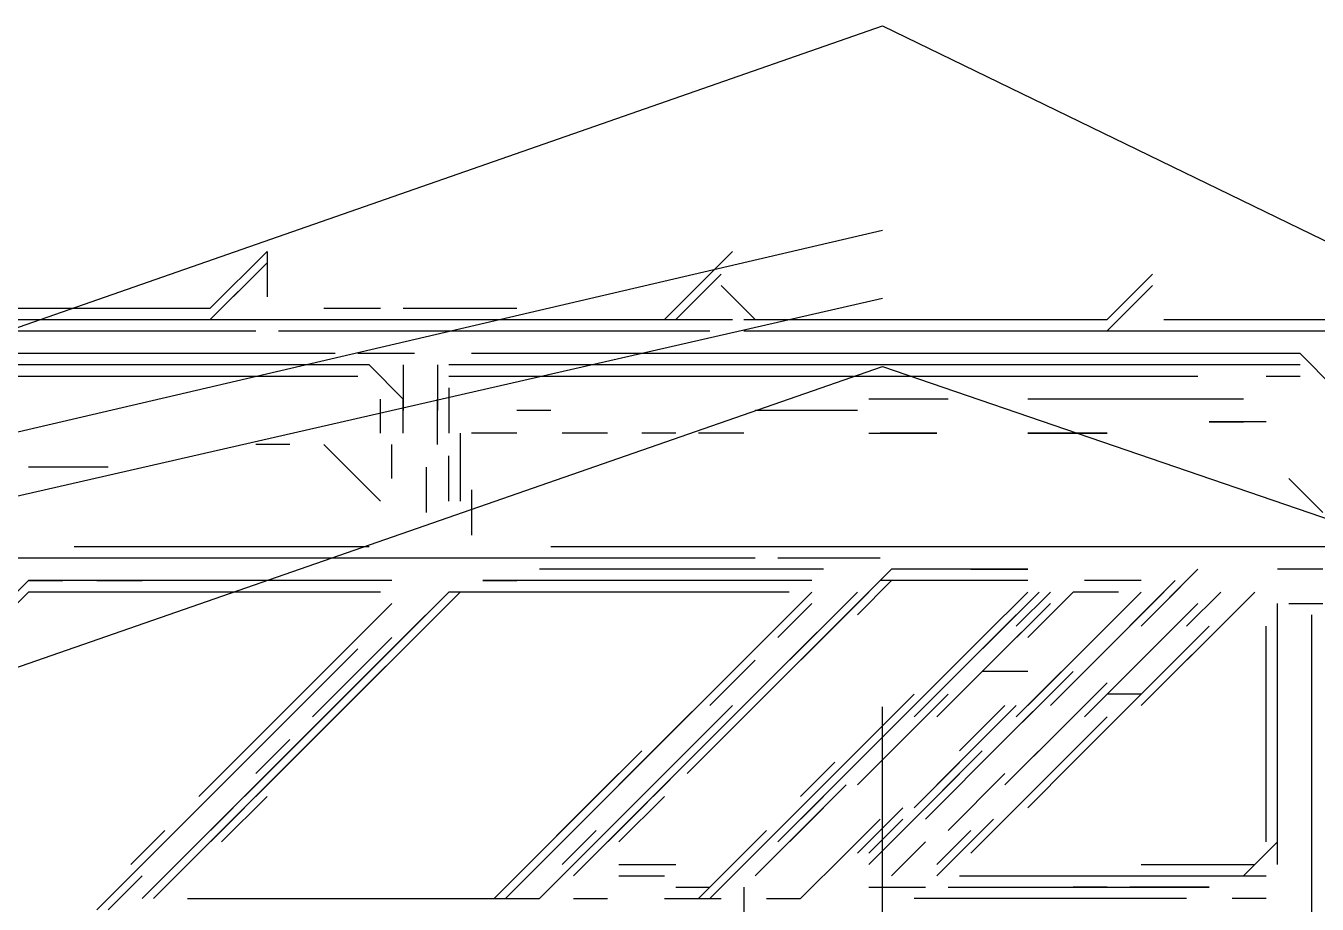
# Model space of a CAD drawing. Extents: x 34 to 168, y 38 to 138.
# Drawn here: x 82.43 to 101.38, y 122.1 to 135 of the extents above; entities that cross this region are included whole.
import ezdxf

# ---------------------------------------------------------------- set-up
doc = ezdxf.new("R2010")
doc.units = 0
doc.layers.add('STRUCTURE', color=1, linetype='CONTINUOUS')

msp = doc.modelspace()

# ---------------------------------------------------------------- linework, layer by layer
for p, q in [((85.1337, 130.8536), (85.967, 131.687)), ((85.967, 131.687), (85.967, 131.0203)), ((91.8003, 130.687), (92.8003, 131.687)), ((85.1337, 130.687), (85.967, 131.5203)), ((92.1337, 131.0203), (92.6337, 131.5203)), ((85.1337, 130.687), (85.8003, 131.3536)), ((91.967, 130.687), (92.6337, 131.3536)), ((98.3003, 130.687), (98.967, 131.3536)), ((98.3003, 130.687), (98.967, 131.3536)), ((92.6337, 131.187), (93.1337, 130.687)), ((98.3003, 130.5203), (98.967, 131.187)), ((98.467, 130.687), (98.967, 131.187)), ((82.3003, 130.8536), (85.1337, 130.8536)), ((86.8003, 130.8536), (87.3003, 130.8536)), ((86.967, 130.8536), (87.467, 130.8536)), ((86.967, 130.8536), (87.6337, 130.8536)), ((87.967, 130.8536), (89.467, 130.8536)), ((87.967, 130.8536), (89.6337, 130.8536)), ((88.3003, 130.8536), (89.467, 130.8536)), ((79.1337, 130.687), (85.1337, 130.687)), ((79.3003, 130.687), (85.1337, 130.687)), ((79.3003, 130.687), (85.1337, 130.687)), ((84.8003, 130.687), (85.3003, 130.687)), ((85.1337, 130.687), (86.1337, 130.687)), ((85.1337, 130.687), (86.1337, 130.687)), ((85.3003, 130.687), (86.1337, 130.687)), ((85.3003, 130.687), (86.1337, 130.687)), ((86.1337, 130.687), (87.6337, 130.687)), ((86.3003, 130.687), (86.8003, 130.687)), ((86.3003, 130.687), (86.8003, 130.687)), ((86.6337, 130.687), (89.6337, 130.687)), ((86.8003, 130.687), (89.467, 130.687)), ((86.967, 130.687), (87.6337, 130.687)), ((86.967, 130.687), (87.6337, 130.687)), ((86.967, 130.687), (88.467, 130.687)), ((87.967, 130.687), (91.967, 130.687)), ((89.6337, 130.687), (91.8003, 130.687)), ((89.6337, 130.687), (91.8003, 130.687)), ((89.8003, 130.687), (91.8003, 130.687)), ((91.967, 130.687), (92.467, 130.687)), ((91.967, 130.687), (92.467, 130.687)), ((92.1337, 130.687), (92.8003, 130.687)), ((92.1337, 130.687), (92.8003, 130.687)), ((92.3003, 130.687), (92.8003, 130.687)), ((92.967, 130.687), (96.967, 130.687)), ((92.967, 130.687), (98.3003, 130.687)), ((93.1337, 130.687), (98.3003, 130.687)), ((93.1337, 130.687), (98.3003, 130.687)), ((99.1337, 130.687), (102.3003, 130.687)), ((99.1337, 130.687), (104.467, 130.687)), ((99.1337, 130.687), (104.3003, 130.687)), ((79.1337, 130.5203), (85.8003, 130.5203)), ((79.1337, 130.5203), (85.8003, 130.5203)), ((79.1337, 130.5203), (85.6337, 130.5203)), ((79.1337, 130.5203), (85.6337, 130.5203)), ((79.1337, 130.5203), (85.8003, 130.5203)), ((79.3003, 130.5203), (85.1337, 130.5203)), ((79.3003, 130.5203), (84.6337, 130.5203)), ((79.3003, 130.5203), (85.1337, 130.5203)), ((79.3003, 130.5203), (84.967, 130.5203)), ((79.3003, 130.5203), (84.967, 130.5203)), ((86.1337, 130.5203), (87.6337, 130.5203)), ((86.3003, 130.5203), (86.8003, 130.5203)), ((86.3003, 130.5203), (92.467, 130.5203)), ((86.3003, 130.5203), (92.467, 130.5203)), ((86.3003, 130.5203), (87.3003, 130.5203)), ((86.3003, 130.5203), (86.8003, 130.5203)), ((86.3003, 130.5203), (86.8003, 130.5203)), ((86.3003, 130.5203), (92.467, 130.5203)), ((87.6337, 130.5203), (88.1337, 130.5203)), ((87.967, 130.5203), (88.467, 130.5203)), ((88.8003, 130.5203), (92.467, 130.5203)), ((88.967, 130.5203), (91.967, 130.5203)), ((88.967, 130.5203), (92.1337, 130.5203)), ((88.967, 130.5203), (91.967, 130.5203)), ((89.6337, 130.5203), (91.8003, 130.5203)), ((89.6337, 130.5203), (91.8003, 130.5203)), ((89.8003, 130.5203), (91.6337, 130.5203)), ((92.967, 130.5203), (104.6337, 130.5203)), ((92.967, 130.5203), (98.6337, 130.5203)), ((92.967, 130.5203), (98.3003, 130.5203)), ((92.967, 130.5203), (104.6337, 130.5203)), ((92.967, 130.5203), (105.6337, 130.5203)), ((92.967, 130.5203), (98.6337, 130.5203)), ((92.967, 130.5203), (98.6337, 130.5203)), ((92.967, 130.5203), (98.3003, 130.5203)), ((92.967, 130.5203), (98.3003, 130.5203)), ((92.967, 130.5203), (104.6337, 130.5203)), ((97.1337, 130.5203), (98.1337, 130.5203)), ((98.967, 130.5203), (106.8003, 130.5203)), ((98.967, 130.5203), (106.467, 130.5203)), ((98.967, 130.5203), (106.8003, 130.5203)), ((98.967, 130.5203), (104.467, 130.5203)), ((98.967, 130.5203), (104.467, 130.5203)), ((99.1337, 130.5203), (104.467, 130.5203)), ((99.467, 130.5203), (104.3003, 130.5203)), ((86.967, 130.187), (77.6337, 130.187)), ((86.6337, 130.187), (77.967, 130.187)), ((86.6337, 130.187), (77.967, 130.187)), ((86.3003, 130.187), (80.467, 130.187)), ((88.1337, 130.187), (87.3003, 130.187)), ((101.1337, 130.187), (88.967, 130.187)), ((101.1337, 130.187), (89.3003, 130.187)), ((101.1337, 130.187), (89.3003, 130.187)), ((100.3003, 130.187), (89.6337, 130.187)), ((91.1337, 130.187), (89.8003, 130.187)), ((94.967, 130.187), (93.1337, 130.187)), ((101.6337, 129.687), (101.1337, 130.187)), ((84.6337, 130.0203), (77.8003, 130.0203)), ((86.967, 130.0203), (78.467, 130.0203)), ((86.967, 130.0203), (78.467, 130.0203)), ((83.1337, 130.0203), (82.6337, 130.0203)), ((87.467, 130.0203), (85.1337, 130.0203)), ((87.467, 130.0203), (86.467, 130.0203)), ((87.3003, 130.0203), (86.8003, 130.0203)), ((87.3003, 130.0203), (86.8003, 130.0203)), ((87.967, 129.5203), (87.467, 130.0203)), ((87.967, 130.0203), (87.967, 129.3536)), ((88.467, 130.0203), (88.467, 129.3536)), ((89.6337, 130.0203), (88.6337, 130.0203)), ((89.467, 130.0203), (88.8003, 130.0203)), ((101.1337, 130.0203), (88.967, 130.0203)), ((101.1337, 130.0203), (88.967, 130.0203)), ((91.967, 130.0203), (89.8003, 130.0203)), ((92.967, 130.0203), (91.3003, 130.0203)), ((100.967, 130.0203), (92.3003, 130.0203)), ((101.1337, 130.0203), (95.1337, 130.0203)), ((100.3003, 130.0203), (99.8003, 130.0203)), ((101.1337, 130.0203), (100.467, 130.0203)), ((86.467, 129.8536), (79.967, 129.8536)), ((87.3003, 129.8536), (83.3003, 129.8536)), ((87.3003, 129.8536), (86.8003, 129.8536)), ((89.6337, 129.8536), (88.6337, 129.8536)), ((88.6337, 129.687), (88.6337, 129.187)), ((99.6337, 129.8536), (88.8003, 129.8536)), ((101.1337, 129.8536), (100.6337, 129.8536)), ((87.6337, 129.0203), (87.6337, 129.5203)), ((87.967, 129.0203), (87.967, 129.5203)), ((87.967, 129.0203), (87.967, 129.5203)), ((88.467, 128.8536), (88.467, 129.5203)), ((88.467, 128.8536), (88.467, 129.5203)), ((88.6337, 129.5203), (88.6337, 129.0203)), ((88.6337, 129.5203), (88.6337, 129.0203)), ((88.6337, 129.5203), (88.6337, 129.0203)), ((95.967, 129.5203), (94.8003, 129.5203)), ((100.3003, 129.5203), (97.1337, 129.5203)), ((90.1337, 129.3536), (89.6337, 129.3536)), ((94.6337, 129.3536), (93.1337, 129.3536)), ((100.6337, 129.187), (99.8003, 129.187)), ((99.8003, 129.187), (100.3003, 129.187)), ((88.8003, 129.0203), (88.8003, 128.3536)), ((89.6337, 129.0203), (88.967, 129.0203)), ((90.967, 129.0203), (90.3003, 129.0203)), ((91.967, 129.0203), (91.467, 129.0203)), ((92.967, 129.0203), (92.3003, 129.0203)), ((94.8003, 129.0203), (95.8003, 129.0203)), ((95.8003, 129.0203), (94.967, 129.0203)), ((97.1337, 129.0203), (98.3003, 129.0203)), ((98.3003, 129.0203), (97.1337, 129.0203)), ((86.3003, 128.8536), (85.8003, 128.8536)), ((87.6337, 128.0203), (86.8003, 128.8536)), ((87.8003, 128.3536), (87.8003, 128.8536)), ((88.8003, 128.8536), (88.8003, 128.3536)), ((88.8003, 128.8536), (88.8003, 128.3536)), ((88.8003, 128.8536), (88.8003, 128.3536)), ((88.6337, 128.0203), (88.6337, 128.687)), ((88.6337, 128.0203), (88.6337, 128.687)), ((83.6337, 128.5203), (82.467, 128.5203)), ((88.3003, 128.5203), (88.3003, 127.8536)), ((88.3003, 128.5203), (88.3003, 127.8536)), ((88.3003, 128.3536), (88.3003, 127.8536)), ((88.8003, 128.5203), (88.8003, 128.0203)), ((88.8003, 128.5203), (88.8003, 128.0203)), ((101.467, 127.8536), (100.967, 128.3536)), ((88.967, 128.187), (88.967, 127.687)), ((88.967, 128.187), (88.967, 127.687)), ((88.967, 128.187), (88.967, 127.687)), ((88.967, 128.187), (88.967, 127.5203)), ((83.1337, 127.3536), (87.1337, 127.3536)), ((85.8003, 127.3536), (87.467, 127.3536)), ((86.3003, 127.3536), (86.967, 127.3536)), ((90.1337, 127.3536), (101.3003, 127.3536)), ((90.1337, 127.3536), (101.8003, 127.3536)), ((90.1337, 127.3536), (101.8003, 127.3536)), ((90.467, 127.3536), (102.1337, 127.3536)), ((90.467, 127.3536), (120.8003, 127.3536)), ((90.467, 127.3536), (102.1337, 127.3536)), ((90.6337, 127.3536), (91.1337, 127.3536)), ((94.3003, 127.3536), (117.6337, 127.3536)), ((95.1337, 127.3536), (111.1337, 127.3536)), ((95.1337, 127.3536), (111.1337, 127.3536)), ((95.6337, 127.3536), (96.1337, 127.3536)), ((96.6337, 127.3536), (97.6337, 127.3536)), ((97.967, 127.3536), (103.467, 127.3536)), ((77.3003, 127.187), (86.3003, 127.187)), ((77.3003, 127.187), (90.467, 127.187)), ((77.3003, 127.187), (90.3003, 127.187)), ((77.3003, 127.187), (86.3003, 127.187)), ((77.3003, 127.187), (86.1337, 127.187)), ((77.3003, 127.187), (85.6337, 127.187)), ((77.467, 127.187), (93.1337, 127.187)), ((77.467, 127.187), (93.1337, 127.187)), ((80.8003, 127.187), (82.967, 127.187)), ((82.467, 127.187), (93.1337, 127.187)), ((86.6337, 127.187), (90.3003, 127.187)), ((86.6337, 127.187), (90.3003, 127.187)), ((87.6337, 127.187), (89.967, 127.187)), ((87.6337, 127.187), (89.967, 127.187)), ((91.3003, 127.187), (92.967, 127.187)), ((93.467, 127.187), (94.967, 127.187)), ((82.467, 126.8536), (81.3003, 125.687)), ((82.467, 126.8536), (81.467, 125.8536)), ((82.467, 126.8536), (81.467, 125.8536)), ((82.467, 126.8536), (81.467, 125.8536)), ((82.467, 126.8536), (81.467, 125.8536)), ((82.467, 126.8536), (81.467, 125.8536)), ((82.467, 126.8536), (81.967, 126.3536)), ((82.467, 126.8536), (81.967, 126.3536)), ((82.467, 126.8536), (81.967, 126.3536)), ((82.467, 126.8536), (82.967, 126.8536)), ((87.8003, 126.8536), (82.467, 126.8536)), ((87.6337, 126.8536), (82.467, 126.8536)), ((87.1337, 126.8536), (82.467, 126.8536)), ((87.8003, 126.8536), (82.467, 126.8536)), ((87.6337, 126.8536), (82.467, 126.8536)), ((87.6337, 126.8536), (82.467, 126.8536)), ((87.6337, 126.8536), (82.467, 126.8536)), ((87.6337, 126.8536), (82.467, 126.8536)), ((87.6337, 126.8536), (82.467, 126.8536)), ((87.8003, 126.8536), (82.467, 126.8536)), ((83.467, 126.8536), (84.1337, 126.8536)), ((84.1337, 126.8536), (83.6337, 126.8536)), ((86.967, 126.8536), (85.1337, 126.8536)), ((89.1337, 126.8536), (89.6337, 126.8536)), ((89.8003, 126.8536), (89.1337, 126.8536)), ((91.6337, 126.8536), (89.1337, 126.8536)), ((93.967, 126.8536), (89.1337, 126.8536)), ((89.967, 126.8536), (89.1337, 126.8536)), ((90.3003, 126.8536), (89.1337, 126.8536)), ((91.1337, 126.8536), (89.1337, 126.8536)), ((91.6337, 126.8536), (89.1337, 126.8536)), ((92.8003, 126.8536), (89.1337, 126.8536)), ((93.6337, 126.8536), (89.1337, 126.8536)), ((89.967, 126.8536), (89.1337, 126.8536)), ((93.8003, 126.8536), (89.8003, 126.8536)), ((94.1337, 127.0203), (89.967, 127.0203)), ((93.8003, 126.8536), (90.1337, 126.8536)), ((93.967, 127.0203), (90.467, 127.0203)), ((93.967, 127.0203), (90.467, 127.0203)), ((93.967, 127.0203), (90.967, 127.0203)), ((93.967, 127.0203), (91.3003, 127.0203)), ((93.8003, 127.0203), (91.8003, 127.0203)), ((93.8003, 127.0203), (91.8003, 127.0203)), ((93.8003, 127.0203), (92.967, 127.0203)), ((94.967, 126.8536), (93.467, 125.3536)), ((95.1337, 127.0203), (94.467, 126.3536)), ((95.1337, 127.0203), (94.467, 126.3536)), ((95.1337, 127.0203), (94.467, 126.3536)), ((95.1337, 127.0203), (94.467, 126.3536)), ((94.967, 126.8536), (94.467, 126.3536)), ((94.967, 126.8536), (94.467, 126.3536)), ((95.1337, 126.8536), (94.6337, 126.3536)), ((97.1337, 126.8536), (94.967, 126.8536)), ((97.1337, 127.0203), (95.1337, 127.0203)), ((97.1337, 127.0203), (95.1337, 127.0203)), ((97.1337, 127.0203), (95.1337, 127.0203)), ((97.1337, 127.0203), (95.1337, 127.0203)), ((97.1337, 127.0203), (95.1337, 127.0203)), ((97.1337, 127.0203), (95.1337, 127.0203)), ((97.1337, 127.0203), (95.1337, 127.0203)), ((97.1337, 127.0203), (95.1337, 127.0203)), ((97.1337, 126.8536), (95.1337, 126.8536)), ((96.967, 126.8536), (95.1337, 126.8536)), ((97.1337, 127.0203), (95.3003, 127.0203)), ((96.967, 126.8536), (95.6337, 126.8536)), ((96.3003, 127.0203), (97.1337, 127.0203)), ((97.1337, 127.0203), (96.467, 127.0203)), ((99.3003, 126.8536), (97.967, 125.5203)), ((98.8003, 126.8536), (97.967, 126.8536)), ((99.3003, 126.8536), (97.967, 125.5203)), ((99.3003, 126.8536), (97.967, 125.5203)), ((99.6337, 127.0203), (98.967, 126.3536)), ((99.467, 126.8536), (98.967, 126.3536)), ((99.6337, 127.0203), (99.1337, 126.5203)), ((99.6337, 127.0203), (99.1337, 126.5203)), ((101.3003, 127.0203), (100.8003, 127.0203)), ((101.467, 127.0203), (100.967, 127.0203)), ((101.467, 127.0203), (100.967, 127.0203)), ((101.467, 127.0203), (100.967, 127.0203)), ((82.467, 126.687), (80.6337, 124.8536)), ((82.467, 126.687), (81.467, 125.687)), ((82.467, 126.687), (81.6337, 125.8536)), ((84.967, 126.687), (82.467, 126.687)), ((87.6337, 126.687), (82.467, 126.687)), ((87.6337, 126.687), (82.467, 126.687)), ((87.467, 126.687), (82.467, 126.687)), ((88.6337, 126.687), (85.6337, 123.687)), ((88.8003, 126.687), (85.8003, 123.687)), ((88.8003, 126.687), (85.967, 123.8536)), ((88.6337, 126.687), (86.1337, 124.187)), ((88.6337, 126.687), (86.1337, 124.187)), ((88.6337, 126.687), (86.8003, 124.8536)), ((88.6337, 126.687), (86.8003, 124.8536)), ((88.6337, 126.687), (87.967, 126.0203)), ((89.6337, 126.687), (88.6337, 126.687)), ((89.967, 126.687), (89.1337, 126.687)), ((92.967, 126.687), (89.1337, 126.687)), ((93.6337, 126.687), (89.1337, 126.687)), ((92.1337, 124.8536), (93.967, 126.687)), ((93.3003, 125.3536), (94.6337, 126.687)), ((95.6337, 125.0203), (97.3003, 126.687)), ((95.6337, 125.0203), (97.3003, 126.687)), ((95.6337, 125.0203), (97.3003, 126.687)), ((96.467, 126.0203), (97.1337, 126.687)), ((96.6337, 126.0203), (97.3003, 126.687)), ((96.6337, 126.0203), (97.3003, 126.687)), ((96.6337, 126.0203), (97.3003, 126.687)), ((96.967, 126.187), (97.467, 126.687)), ((97.1337, 125.0203), (98.8003, 126.687)), ((97.1337, 125.0203), (98.8003, 126.687)), ((97.8003, 126.687), (97.1337, 126.0203)), ((97.1337, 125.0203), (98.8003, 126.687)), ((99.1337, 126.687), (97.8003, 125.3536)), ((98.467, 126.687), (97.8003, 126.687)), ((99.1337, 126.687), (97.8003, 125.3536)), ((98.467, 126.687), (97.967, 126.687)), ((99.1337, 126.687), (97.967, 125.5203)), ((99.1337, 126.687), (97.967, 125.5203)), ((98.467, 126.687), (97.967, 126.687)), ((99.3003, 126.687), (98.8003, 126.187)), ((99.467, 126.187), (99.967, 126.687)), ((99.467, 126.187), (99.967, 126.687)), ((99.467, 126.187), (99.967, 126.687)), ((100.467, 126.687), (99.967, 126.187)), ((100.467, 126.687), (99.967, 126.187)), ((100.467, 126.687), (99.967, 126.187)), ((99.967, 126.187), (100.467, 126.687)), ((100.467, 126.687), (99.967, 126.187)), ((100.467, 126.687), (99.967, 126.187)), ((100.467, 126.687), (99.967, 126.187)), ((88.6337, 126.5203), (86.8003, 124.687)), ((87.3003, 126.0203), (87.8003, 126.5203)), ((94.6337, 126.5203), (93.3003, 125.187)), ((93.467, 126.0203), (93.967, 126.5203)), ((93.467, 126.0203), (93.967, 126.5203)), ((97.467, 126.5203), (96.467, 125.5203)), ((97.467, 126.5203), (96.467, 125.5203)), ((97.467, 126.5203), (96.6337, 125.687)), ((96.6337, 126.0203), (97.1337, 126.5203)), ((98.967, 126.5203), (97.8003, 125.3536)), ((98.967, 126.5203), (97.8003, 125.3536)), ((98.967, 125.8536), (99.6337, 126.5203)), ((100.8003, 122.687), (100.8003, 126.5203)), ((100.8003, 122.687), (100.8003, 126.5203)), ((100.8003, 122.687), (100.8003, 126.5203)), ((100.8003, 122.8536), (100.8003, 126.5203)), ((100.8003, 122.687), (100.8003, 126.5203)), ((100.967, 126.5203), (101.467, 126.5203)), ((85.8003, 124.5203), (87.6337, 126.3536)), ((87.1337, 125.8536), (87.6337, 126.3536)), ((87.8003, 125.8536), (88.3003, 126.3536)), ((87.8003, 125.8536), (88.3003, 126.3536)), ((92.3003, 125.0203), (93.6337, 126.3536)), ((94.3003, 126.3536), (92.967, 125.0203)), ((94.467, 126.3536), (93.1337, 125.0203)), ((94.3003, 126.3536), (93.8003, 125.8536)), ((94.3003, 126.3536), (93.8003, 125.8536)), ((94.467, 126.3536), (93.967, 125.8536)), ((95.467, 125.0203), (96.8003, 126.3536)), ((95.6337, 125.187), (96.8003, 126.3536)), ((95.6337, 125.0203), (96.967, 126.3536)), ((95.6337, 125.0203), (96.967, 126.3536)), ((95.6337, 125.0203), (96.967, 126.3536)), ((98.8003, 126.3536), (97.6337, 125.187)), ((98.8003, 126.3536), (97.8003, 125.3536)), ((100.1337, 126.3536), (98.967, 125.187)), ((100.8003, 122.8536), (100.8003, 126.3536)), ((100.8003, 122.8536), (100.8003, 126.3536)), ((100.8003, 123.0203), (100.8003, 126.3536)), ((100.8003, 122.8536), (100.8003, 126.3536)), ((100.8003, 122.8536), (100.8003, 126.3536)), ((100.8003, 122.8536), (100.8003, 126.3536)), ((101.3003, 126.3536), (101.3003, 124.8536)), ((101.3003, 126.3536), (101.3003, 106.187)), ((101.3003, 126.3536), (101.3003, 118.187)), ((101.3003, 126.3536), (101.3003, 112.8536)), ((101.3003, 126.3536), (101.3003, 111.687)), ((101.3003, 126.3536), (101.3003, 106.187)), ((101.3003, 126.3536), (101.3003, 79.8536)), ((101.3003, 126.3536), (101.3003, 118.187)), ((88.1337, 126.187), (86.1337, 124.187)), ((88.1337, 126.187), (86.3003, 124.3536)), ((88.1337, 126.187), (87.467, 125.5203)), ((88.1337, 126.187), (87.467, 125.5203)), ((93.3003, 125.3536), (94.1337, 126.187)), ((95.467, 124.8536), (96.8003, 126.187)), ((96.967, 124.8536), (98.3003, 126.187)), ((97.967, 124.8536), (99.3003, 126.187)), ((99.967, 126.187), (98.967, 125.187)), ((98.967, 125.3536), (99.8003, 126.187)), ((100.6337, 123.0203), (100.6337, 126.187)), ((100.8003, 123.0203), (100.8003, 126.187)), ((100.8003, 123.187), (100.8003, 126.187)), ((86.1337, 124.187), (87.967, 126.0203)), ((86.3003, 124.3536), (87.967, 126.0203)), ((86.6337, 124.8536), (87.8003, 126.0203)), ((87.467, 125.5203), (87.967, 126.0203)), ((87.467, 125.5203), (87.967, 126.0203)), ((91.1337, 123.8536), (93.3003, 126.0203)), ((93.967, 126.0203), (93.3003, 125.3536)), ((93.967, 126.0203), (93.3003, 125.3536)), ((93.967, 126.0203), (93.3003, 125.3536)), ((93.967, 126.0203), (93.3003, 125.3536)), ((98.967, 125.3536), (99.6337, 126.0203)), ((98.967, 125.3536), (99.6337, 126.0203)), ((99.1337, 125.5203), (99.6337, 126.0203)), ((101.3003, 126.0203), (101.3003, 86.187)), ((85.967, 124.5203), (87.3003, 125.8536)), ((86.6337, 125.3536), (87.1337, 125.8536)), ((93.3003, 125.3536), (93.8003, 125.8536)), ((93.3003, 125.3536), (93.8003, 125.8536)), ((93.3003, 125.3536), (93.8003, 125.8536)), ((93.3003, 125.3536), (93.8003, 125.8536)), ((95.6337, 125.187), (96.3003, 125.8536)), ((95.6337, 125.0203), (96.467, 125.8536)), ((95.6337, 125.0203), (96.467, 125.8536)), ((95.8003, 125.187), (96.467, 125.8536)), ((97.967, 124.8536), (98.967, 125.8536)), ((98.1337, 125.0203), (98.967, 125.8536)), ((99.467, 125.8536), (98.8003, 125.187)), ((99.467, 125.8536), (98.8003, 125.187)), ((99.467, 125.8536), (98.8003, 125.187)), ((84.1337, 122.187), (87.6337, 125.687)), ((86.1337, 124.187), (87.6337, 125.687)), ((86.1337, 124.187), (87.6337, 125.687)), ((87.6337, 125.687), (86.8003, 124.8536)), ((93.6337, 125.687), (92.1337, 124.187)), ((93.467, 125.5203), (92.1337, 124.187)), ((92.467, 125.0203), (93.1337, 125.687)), ((95.3003, 124.8536), (95.967, 125.5203)), ((96.467, 125.5203), (95.8003, 124.8536)), ((96.6337, 125.687), (95.967, 125.0203)), ((96.467, 125.5203), (95.967, 125.0203)), ((96.467, 125.5203), (95.967, 125.0203)), ((97.1337, 125.5203), (96.467, 125.5203)), ((97.8003, 125.5203), (96.6337, 124.3536)), ((97.8003, 125.5203), (96.6337, 124.3536)), ((97.8003, 125.5203), (96.6337, 124.3536)), ((97.8003, 125.5203), (96.6337, 124.3536)), ((97.8003, 125.5203), (96.6337, 124.3536)), ((97.967, 125.5203), (97.467, 125.0203)), ((99.3003, 125.687), (98.1337, 124.5203)), ((99.3003, 125.687), (98.6337, 125.0203)), ((99.467, 125.687), (98.8003, 125.0203)), ((99.3003, 125.687), (98.8003, 125.187)), ((85.967, 124.687), (86.6337, 125.3536)), ((86.8003, 124.8536), (87.3003, 125.3536)), ((93.3003, 125.3536), (91.1337, 123.187)), ((93.467, 125.3536), (92.1337, 124.0203)), ((97.6337, 125.3536), (96.467, 124.187)), ((97.6337, 125.3536), (96.467, 124.187)), ((97.6337, 125.3536), (96.6337, 124.3536)), ((97.6337, 125.3536), (96.6337, 124.3536)), ((97.6337, 125.3536), (96.6337, 124.3536)), ((97.8003, 124.8536), (98.3003, 125.3536)), ((94.3003, 124.0203), (95.467, 125.187)), ((94.467, 124.0203), (95.6337, 125.187)), ((94.467, 124.187), (95.467, 125.187)), ((95.967, 125.187), (94.6337, 123.8536)), ((95.967, 125.187), (94.6337, 123.8536)), ((97.467, 125.187), (96.967, 124.687)), ((98.8003, 125.187), (97.8003, 124.187)), ((98.8003, 125.187), (97.967, 124.3536)), ((98.8003, 125.187), (98.3003, 125.187)), ((98.8003, 125.187), (98.3003, 125.187)), ((89.967, 122.687), (92.3003, 125.0203)), ((91.8003, 124.0203), (92.8003, 125.0203)), ((94.3003, 123.8536), (95.467, 125.0203)), ((94.3003, 123.8536), (95.467, 125.0203)), ((94.467, 124.0203), (95.467, 125.0203)), ((94.467, 124.0203), (95.467, 125.0203)), ((94.467, 124.0203), (95.467, 125.0203)), ((94.467, 124.0203), (95.467, 125.0203)), ((94.967, 124.5203), (95.467, 125.0203)), ((94.967, 124.5203), (95.467, 125.0203)), ((96.1337, 124.3536), (96.8003, 125.0203)), ((96.3003, 124.3536), (96.967, 125.0203)), ((96.3003, 124.3536), (96.967, 125.0203)), ((96.467, 124.5203), (96.967, 125.0203)), ((98.6337, 125.0203), (97.6337, 124.0203)), ((84.967, 123.687), (86.1337, 124.8536)), ((86.8003, 124.8536), (86.3003, 124.3536)), ((86.8003, 124.8536), (86.3003, 124.3536)), ((95.467, 123.5203), (96.8003, 124.8536)), ((96.8003, 123.8536), (97.8003, 124.8536)), ((97.8003, 124.3536), (98.3003, 124.8536)), ((97.8003, 124.3536), (98.3003, 124.8536)), ((97.8003, 124.3536), (98.3003, 124.8536)), ((97.8003, 124.3536), (98.3003, 124.8536)), ((86.8003, 124.687), (84.467, 122.3536)), ((86.6337, 124.687), (85.8003, 123.8536)), ((86.6337, 124.687), (85.8003, 123.8536)), ((86.1337, 124.187), (86.6337, 124.687)), ((91.3003, 124.0203), (91.967, 124.687)), ((92.6337, 124.687), (92.1337, 124.187)), ((92.8003, 124.687), (92.3003, 124.187)), ((92.8003, 124.687), (92.3003, 124.187)), ((94.6337, 124.187), (95.1337, 124.687)), ((95.467, 124.687), (94.6337, 123.8536)), ((95.467, 124.687), (94.967, 124.187)), ((98.1337, 124.687), (97.6337, 124.187)), ((85.467, 124.0203), (85.967, 124.5203)), ((85.8003, 124.0203), (86.3003, 124.5203)), ((91.8003, 124.0203), (92.3003, 124.5203)), ((96.8003, 124.5203), (95.6337, 123.3536)), ((97.967, 124.5203), (96.8003, 123.3536)), ((96.967, 124.0203), (97.467, 124.5203)), ((101.3003, 124.5203), (101.3003, 124.0203)), ((83.467, 122.0203), (85.6337, 124.187)), ((86.467, 124.3536), (85.967, 123.8536)), ((89.967, 122.8536), (91.467, 124.3536)), ((92.1337, 124.187), (90.8003, 122.8536)), ((90.967, 123.187), (92.1337, 124.3536)), ((91.6337, 123.8536), (92.1337, 124.3536)), ((92.1337, 124.3536), (91.6337, 123.8536)), ((92.1337, 124.3536), (91.6337, 123.8536)), ((91.6337, 123.8536), (92.1337, 124.3536)), ((91.6337, 123.8536), (92.1337, 124.3536)), ((92.1337, 124.3536), (91.6337, 123.8536)), ((92.1337, 124.187), (91.6337, 123.687)), ((93.3003, 123.0203), (94.467, 124.187)), ((93.467, 123.187), (94.6337, 124.3536)), ((93.467, 123.0203), (94.6337, 124.187)), ((93.8003, 123.687), (94.3003, 124.187)), ((95.1337, 124.3536), (94.6337, 123.8536)), ((96.467, 124.3536), (95.3003, 123.187)), ((96.467, 124.3536), (95.3003, 123.187)), ((96.467, 124.3536), (95.3003, 123.187)), ((96.467, 124.3536), (95.3003, 123.187)), ((96.467, 124.3536), (95.467, 123.3536)), ((95.467, 123.5203), (96.1337, 124.187)), ((95.467, 123.5203), (96.1337, 124.187)), ((96.467, 124.3536), (95.8003, 123.687)), ((96.6337, 124.3536), (95.8003, 123.5203)), ((96.467, 124.3536), (95.8003, 123.687)), ((96.467, 124.3536), (95.8003, 123.687)), ((96.3003, 124.187), (95.8003, 123.687)), ((97.8003, 124.3536), (96.6337, 123.187)), ((97.6337, 124.187), (96.6337, 123.187)), ((97.8003, 124.187), (97.1337, 123.5203)), ((84.3003, 122.3536), (85.967, 124.0203)), ((89.3003, 122.187), (91.1337, 124.0203)), ((90.967, 123.187), (91.8003, 124.0203)), ((94.467, 124.0203), (93.8003, 123.3536)), ((95.967, 123.187), (96.8003, 124.0203)), ((84.467, 122.5203), (85.8003, 123.8536)), ((84.467, 122.5203), (85.8003, 123.8536)), ((84.967, 123.0203), (85.8003, 123.8536)), ((91.8003, 123.8536), (91.3003, 123.3536)), ((91.8003, 123.8536), (91.3003, 123.3536)), ((94.467, 123.8536), (93.1337, 122.5203)), ((94.467, 123.8536), (93.1337, 122.5203)), ((94.467, 123.8536), (93.467, 122.8536)), ((93.8003, 123.3536), (94.3003, 123.8536)), ((96.1337, 123.3536), (96.6337, 123.8536)), ((83.467, 122.0203), (85.1337, 123.687)), ((84.467, 123.0203), (85.1337, 123.687)), ((85.967, 123.687), (85.3003, 123.0203)), ((91.8003, 123.687), (91.1337, 123.0203)), ((93.467, 123.187), (93.967, 123.687)), ((93.467, 123.0203), (94.1337, 123.687)), ((93.467, 123.0203), (94.1337, 123.687)), ((93.467, 123.0203), (94.1337, 123.687)), ((93.6337, 123.187), (94.1337, 123.687)), ((93.6337, 123.187), (94.1337, 123.687)), ((93.6337, 123.187), (94.1337, 123.687)), ((85.6337, 123.5203), (84.6337, 122.5203)), ((85.467, 123.5203), (84.8003, 122.8536)), ((85.467, 123.5203), (84.8003, 122.8536)), ((85.467, 123.5203), (84.8003, 122.8536)), ((85.467, 123.5203), (84.8003, 122.8536)), ((90.3003, 123.0203), (90.8003, 123.5203)), ((91.467, 123.5203), (90.467, 122.5203)), ((94.1337, 123.5203), (93.1337, 122.5203)), ((94.6337, 122.8536), (95.3003, 123.5203)), ((94.6337, 122.8536), (95.3003, 123.5203)), ((94.6337, 122.8536), (95.3003, 123.5203)), ((94.6337, 122.8536), (95.3003, 123.5203)), ((96.967, 123.5203), (96.3003, 122.8536)), ((96.967, 123.5203), (96.467, 123.0203)), ((85.3003, 123.3536), (84.8003, 122.8536)), ((85.467, 123.3536), (84.8003, 122.687)), ((91.1337, 123.3536), (90.3003, 122.5203)), ((91.1337, 123.3536), (90.3003, 122.5203)), ((91.1337, 123.3536), (90.3003, 122.5203)), ((92.467, 122.187), (93.6337, 123.3536)), ((94.467, 122.8536), (94.967, 123.3536)), ((94.467, 122.8536), (94.967, 123.3536)), ((95.3003, 123.3536), (94.8003, 122.8536)), ((95.467, 123.3536), (94.8003, 122.687)), ((95.467, 123.3536), (94.8003, 122.687)), ((95.467, 123.3536), (94.8003, 122.687)), ((96.6337, 123.3536), (96.1337, 122.8536)), ((83.967, 122.687), (84.467, 123.187)), ((90.3003, 122.687), (90.8003, 123.187)), ((90.967, 123.187), (90.467, 122.687)), ((92.467, 122.187), (93.467, 123.187)), ((92.467, 122.3536), (93.3003, 123.187)), ((92.467, 122.3536), (93.3003, 123.187)), ((92.467, 122.3536), (93.3003, 123.187)), ((92.467, 122.187), (93.467, 123.187)), ((92.467, 122.187), (93.467, 123.187)), ((92.467, 122.187), (93.467, 123.187)), ((92.467, 122.187), (93.467, 123.187)), ((94.3003, 122.687), (94.8003, 123.187)), ((95.8003, 122.687), (96.3003, 123.187)), ((96.3003, 123.187), (95.8003, 122.687)), ((96.467, 123.187), (95.8003, 122.5203)), ((95.8003, 122.687), (96.3003, 123.187)), ((96.3003, 123.187), (95.8003, 122.687)), ((95.8003, 122.687), (96.3003, 123.187)), ((96.3003, 123.187), (95.8003, 122.687)), ((95.8003, 122.687), (96.3003, 123.187)), ((96.3003, 123.187), (95.8003, 122.687)), ((96.3003, 123.187), (95.8003, 122.687)), ((96.467, 123.187), (95.967, 122.687)), ((89.3003, 122.187), (90.1337, 123.0203)), ((90.967, 123.0203), (90.467, 122.5203)), ((92.3003, 122.187), (93.1337, 123.0203)), ((92.467, 122.187), (93.3003, 123.0203)), ((92.467, 122.187), (93.3003, 123.0203)), ((92.467, 122.187), (93.3003, 123.0203)), ((92.467, 122.187), (93.3003, 123.0203)), ((93.8003, 122.187), (94.467, 122.8536)), ((93.8003, 122.187), (94.467, 122.8536)), ((93.8003, 122.187), (94.467, 122.8536)), ((95.1337, 122.5203), (95.6337, 123.0203)), ((100.3003, 122.5203), (100.8003, 123.0203)), ((84.8003, 122.687), (84.3003, 122.187)), ((84.8003, 122.687), (84.3003, 122.187)), ((89.467, 122.187), (89.967, 122.687)), ((89.467, 122.187), (89.967, 122.687)), ((89.467, 122.187), (89.967, 122.687)), ((89.967, 122.187), (90.467, 122.687)), ((89.967, 122.187), (90.467, 122.687)), ((89.967, 122.187), (90.467, 122.687)), ((89.967, 122.187), (90.467, 122.687)), ((91.1337, 122.687), (91.967, 122.687)), ((91.3003, 122.687), (91.8003, 122.687)), ((91.3003, 122.687), (91.8003, 122.687)), ((98.8003, 122.687), (100.3003, 122.687)), ((99.8003, 122.687), (100.467, 122.687)), ((101.3003, 122.687), (101.3003, 121.8536)), ((83.6337, 122.0203), (84.1337, 122.5203)), ((83.6337, 122.0203), (84.1337, 122.5203)), ((91.1337, 122.5203), (91.6337, 122.5203)), ((91.1337, 122.5203), (91.6337, 122.5203)), ((91.1337, 122.5203), (91.6337, 122.5203)), ((91.1337, 122.5203), (91.8003, 122.5203)), ((91.1337, 122.5203), (91.8003, 122.5203)), ((96.1337, 122.5203), (98.6337, 122.5203)), ((96.3003, 122.5203), (99.6337, 122.5203)), ((97.1337, 122.5203), (100.1337, 122.5203)), ((97.967, 122.5203), (100.3003, 122.5203)), ((98.8003, 122.5203), (100.467, 122.5203)), ((99.1337, 122.5203), (100.467, 122.5203)), ((99.3003, 122.5203), (100.467, 122.5203)), ((99.467, 122.5203), (100.467, 122.5203)), ((99.467, 122.5203), (100.467, 122.5203)), ((99.467, 122.5203), (100.467, 122.5203)), ((99.8003, 122.5203), (100.6337, 122.5203)), ((99.8003, 122.5203), (100.6337, 122.5203)), ((99.8003, 122.5203), (100.6337, 122.5203)), ((99.967, 122.5203), (100.6337, 122.5203)), ((91.967, 122.3536), (92.467, 122.3536)), ((91.967, 122.3536), (92.467, 122.3536)), ((92.967, 122.3536), (92.967, 121.687)), ((94.8003, 122.3536), (95.6337, 122.3536)), ((94.8003, 122.3536), (95.6337, 122.3536)), ((94.8003, 122.3536), (95.467, 122.3536)), ((94.8003, 122.3536), (95.6337, 122.3536)), ((95.967, 122.3536), (99.8003, 122.3536)), ((95.967, 122.3536), (99.3003, 122.3536)), ((95.967, 122.3536), (98.6337, 122.3536)), ((95.967, 122.3536), (97.8003, 122.3536)), ((95.967, 122.3536), (99.6337, 122.3536)), ((95.967, 122.3536), (99.6337, 122.3536)), ((95.967, 122.3536), (99.3003, 122.3536)), ((95.967, 122.3536), (99.3003, 122.3536)), ((95.967, 122.3536), (99.1337, 122.3536)), ((95.967, 122.3536), (98.967, 122.3536)), ((95.967, 122.3536), (99.6337, 122.3536)), ((96.1337, 122.3536), (96.967, 122.3536)), ((98.3003, 122.3536), (97.8003, 122.3536)), ((99.8003, 122.3536), (98.6337, 122.3536)), ((99.6337, 122.3536), (98.8003, 122.3536)), ((99.6337, 122.3536), (98.8003, 122.3536)), ((84.8003, 122.187), (89.3003, 122.187)), ((84.8003, 122.187), (89.1337, 122.187)), ((85.1337, 122.187), (89.3003, 122.187)), ((85.967, 122.187), (89.467, 122.187)), ((87.1337, 122.187), (89.467, 122.187)), ((87.3003, 122.187), (89.467, 122.187)), ((87.6337, 122.187), (89.467, 122.187)), ((87.8003, 122.187), (89.6337, 122.187)), ((87.8003, 122.187), (89.6337, 122.187)), ((87.967, 122.187), (89.8003, 122.187)), ((88.3003, 122.187), (89.967, 122.187)), ((88.467, 122.187), (89.967, 122.187)), ((88.467, 122.187), (89.967, 122.187)), ((88.8003, 122.187), (89.967, 122.187)), ((90.467, 122.187), (90.967, 122.187)), ((91.8003, 122.187), (92.6337, 122.187)), ((91.8003, 122.187), (92.467, 122.187)), ((91.8003, 122.187), (92.467, 122.187)), ((91.8003, 122.187), (92.467, 122.187)), ((91.8003, 122.187), (92.3003, 122.187)), ((91.8003, 122.187), (92.467, 122.187)), ((91.8003, 122.187), (92.467, 122.187)), ((91.8003, 122.187), (92.467, 122.187)), ((91.8003, 122.187), (92.467, 122.187)), ((91.8003, 122.187), (92.467, 122.187)), ((91.8003, 122.187), (92.467, 122.187)), ((91.8003, 122.187), (92.467, 122.187)), ((93.3003, 122.187), (93.8003, 122.187)), ((97.6337, 122.187), (95.467, 122.187)), ((97.967, 122.187), (95.467, 122.187)), ((97.967, 122.187), (95.467, 122.187)), ((99.467, 122.187), (95.6337, 122.187)), ((99.3003, 122.187), (96.6337, 122.187)), ((98.1337, 122.187), (97.6337, 122.187)), ((98.1337, 122.187), (97.6337, 122.187)), ((100.6337, 122.187), (100.1337, 122.187))]:
    msp.add_line(p, q)
at = {"layer": 'STRUCTURE', "color": 1}
for p, q in [((52, 120), (95, 135)), ((95, 135), (130, 118)), ((65, 125), (95, 132)), ((60, 123), (95, 131)), ((72, 122), (95, 130)), ((95, 130), (130, 118)), ((95, 55), (95, 125))]:
    msp.add_line(p, q, dxfattribs=at)

doc.saveas('drawing.dxf')
